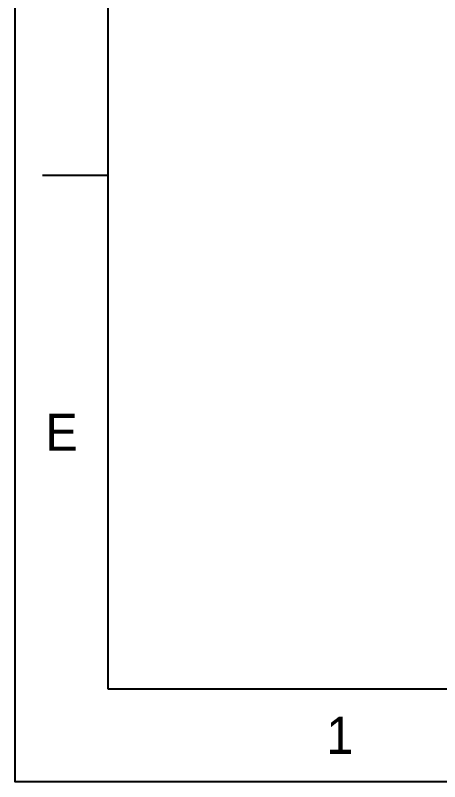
# Model space of a CAD drawing. Extents: x 9509 to 10103, y -15405 to -14985.
# Drawn here: x 9508.8 to 9573.6, y -15404.7 to -15287.7 of the extents above; entities that cross this region are included whole.
import ezdxf

# ---------------------------------------------------------------- set-up
doc = ezdxf.new("R2010")
doc.units = 0
doc.header["$MEASUREMENT"] = 0
doc.layers.get('0').update_dxf_attribs({"linetype": 'CONTINUOUS'})
doc.styles.get("Standard").update_dxf_attribs({"font": ''})
doc.styles.get('Standard').set_extended_font_data('Gulim')

msp = doc.modelspace()

# ---------------------------------------------------------------- linework, layer by layer
for p, q in [((9522.97, -14998.8), (9522.97, -15390.51)), ((9522.97, -15312.17), (9512.97, -15312.17)), ((9522.97, -15390.51), (10088.63, -15390.51))]:
    msp.add_line(p, q)
msp.add_lwpolyline([(9508.83, -14984.66), (10102.77, -14984.66), (10102.77, -15404.66), (9508.83, -15404.66)], close=True)

# ---------------------------------------------------------------- texts
at = {"char_height": 5.66, "attachment_point": 5}
for s, width, insert in [('E', 10, (9515.9, -15351.34)), ('1', 50, (9558.33, -15397.58))]:
    msp.add_mtext_dynamic_manual_height_columns(s, width=width, gutter_width=12.5, heights=[0], dxfattribs=dict(at, insert=insert))

doc.saveas('drawing.dxf')
